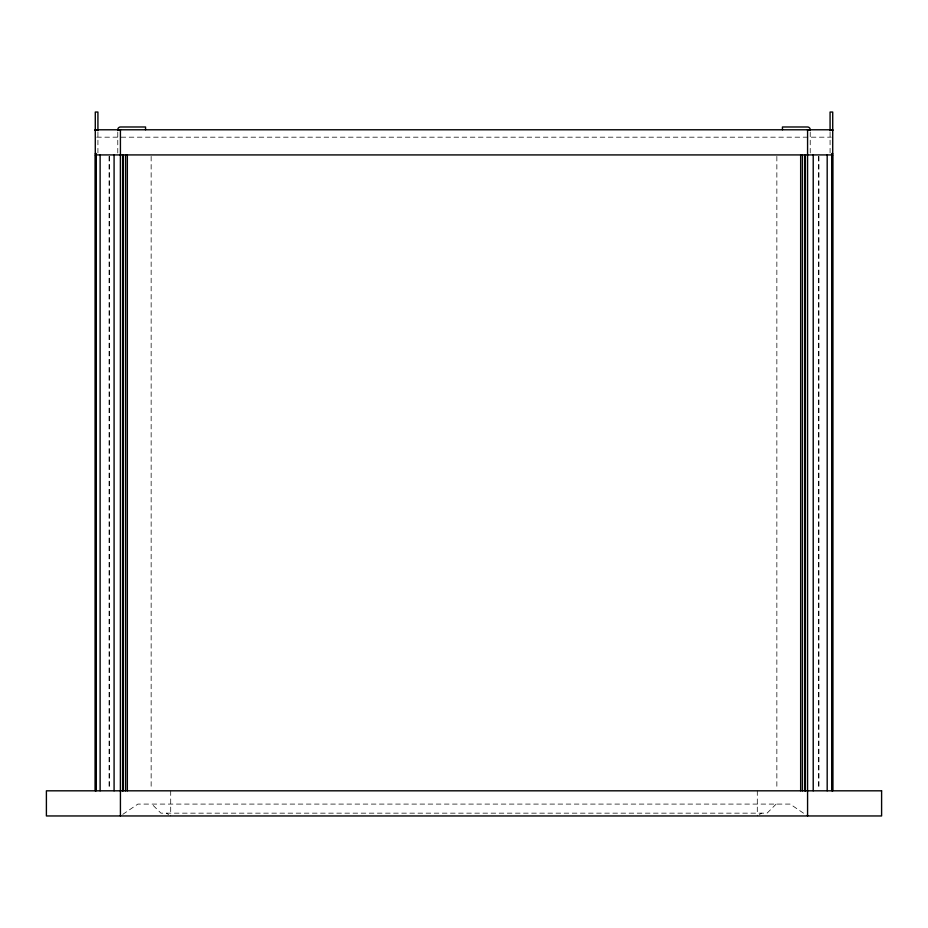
<?xml version="1.0" encoding="UTF-8"?>
<svg xmlns="http://www.w3.org/2000/svg" width="928" height="928" viewBox="0 0 928 928"><rect width="100%" height="100%" fill="white"/><g stroke="black" fill="none" stroke-linecap="round" stroke-linejoin="round"><path stroke-width="0.7" stroke-dasharray="4.64 3.48" d="M776.156 804.089L767.073 813.16L160.927 813.16L151.844 804.089M122.751 814.378L137.878 804.089L790.122 804.089L807.58 815.956M759.394 814.564L761.482 813.16M96.732 137.182L831.268 137.182M166.518 813.16L168.606 814.564M830.073 132.066L830.073 153.526M818.948 156.368L818.948 789.368M818.566 156.368L818.566 789.368M810.225 132.089L810.225 153.526M776.852 156.368L776.852 789.368M757.294 790.818L757.294 815.956M170.706 790.818L170.706 815.956M151.148 156.368L151.148 789.368M117.775 132.089L117.775 153.526M109.434 156.368L109.434 789.368M109.052 156.368L109.052 789.368M97.927 132.066L97.927 153.526"/><path stroke-width="1.39" d="M95.282 129.781L832.718 129.781L830.073 129.966M95.282 129.966L97.927 129.804M117.775 129.92L120.42 129.92M807.58 129.92L810.225 129.92M95.282 130.117L97.927 130.117M117.775 130.152L120.42 130.152M807.58 130.152L810.225 130.152M830.073 130.117L832.718 130.117M95.282 130.303L97.927 130.303M830.073 130.303L832.718 130.303M95.282 153.526L96.338 153.526M831.662 153.526L832.718 153.526M95.282 154.918L832.718 154.918M832.718 790.818L832.718 112.044L830.073 112.044L830.073 130.639M832.52 154.918L832.52 790.818M832.3 154.918L832.3 790.818M832.103 154.918L832.103 790.818M827.184 154.918L827.184 790.818M813.218 154.918L813.218 790.818M810.225 130.454L810.225 129.781A2.703 2.703 0 0 0 807.58 126.985L782.443 126.985L782.443 129.781M807.58 129.63L807.58 815.956M805.388 154.918L805.388 790.818M804.843 154.918L804.854 790.818M802.442 154.918L802.442 790.818M800.655 154.918L800.655 790.818M145.557 129.781L145.557 126.985L120.42 126.985A2.703 2.703 0 0 0 117.775 129.781L117.775 130.454M127.345 154.918L127.345 790.818M125.558 154.918L125.558 790.818M123.146 154.918L123.157 790.818M122.612 154.918L122.612 790.818M120.42 129.63L120.42 154.918M120.42 790.818L120.42 815.956M120.373 154.918L120.373 790.818M114.086 154.918L114.086 790.818M100.12 154.918L100.12 790.818M97.927 130.639L97.927 112.044L95.282 112.044L95.282 790.818M95.897 154.918L95.897 790.818M95.7 154.918L95.7 790.818M95.48 154.918L95.48 790.818M881.6 790.818L46.4 790.818L46.4 815.956L881.6 815.956L881.6 790.818"/></g></svg>
